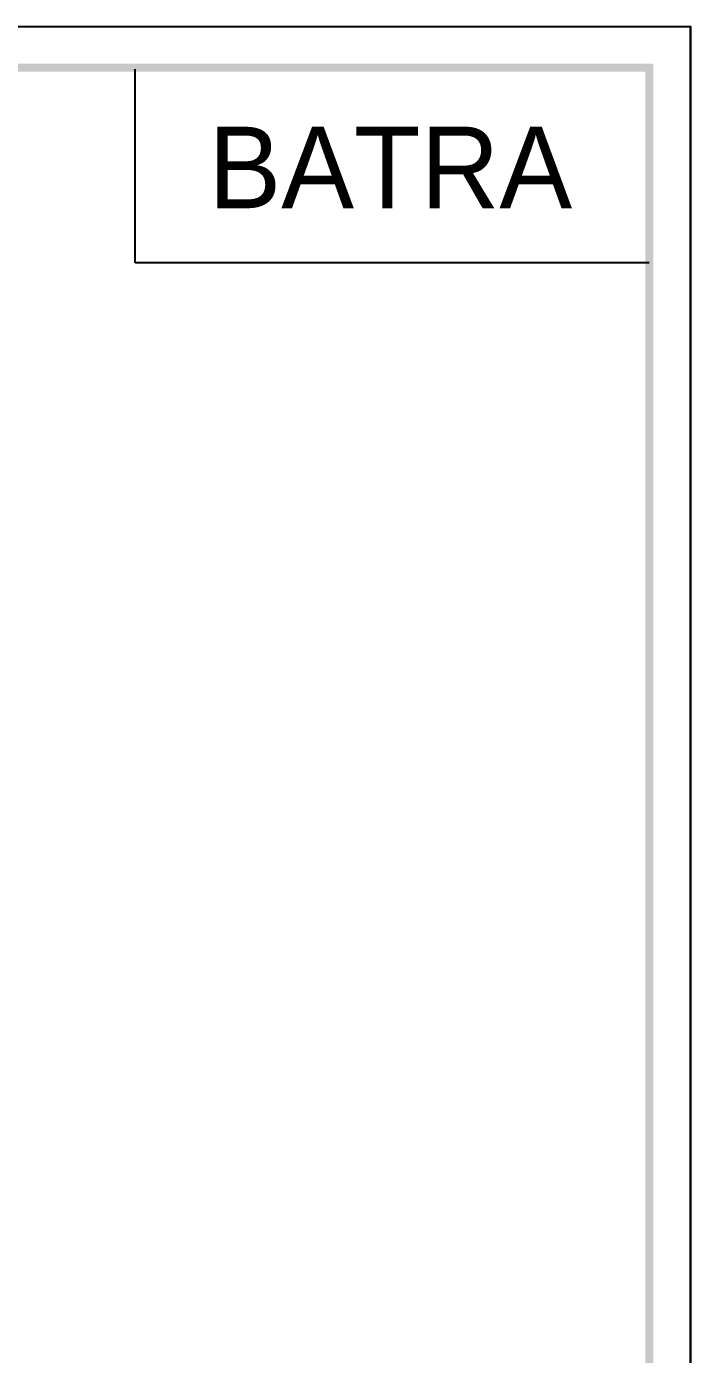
# Model space of a CAD drawing. Extents: x 16296660632 to 16296672714, y -37409619871 to -37409617455.
# Drawn here: x 16296672518.7 to 16296672714, y -37409617846.1 to -37409617455.4 of the extents above; entities that cross this region are included whole.
import ezdxf

# ---------------------------------------------------------------- set-up
doc = ezdxf.new("R2010")
doc.units = 0
doc.header["$LTSCALE"] = 10
doc.header["$MEASUREMENT"] = 0
doc.layers.get('0').update_dxf_attribs({"linetype": 'CONTINUOUS'})
doc.styles.add('Daelim Dimension', font='')
doc.styles.get('Daelim Dimension').set_extended_font_data('나눔고딕')

msp = doc.modelspace()

# ---------------------------------------------------------------- linework, layer by layer
at = {"color": 5, "ltscale": 0.5}
msp.add_line((16296672550.60157, -37409617524.892281), (16296672550.60157, -37409617467.891647), dxfattribs=at)
at = {"color": 5, "ltscale": 40}
msp.add_line((16296672701.939739, -37409617524.892281), (16296672550.60157, -37409617524.892281), dxfattribs=at)
at = {"color": 2}
msp.add_lwpolyline([(16296671793.750851, -37409617455.355309), (16296672714.038799, -37409617455.355309), (16296672714.038799, -37409618103.587517), (16296671793.750851, -37409618103.587517)], close=True, dxfattribs=at)
at = {"ltscale": 0.5}
msp.add_lwpolyline([(16296671793.750851, -37409617455.355309), (16296672714.038799, -37409617455.355309), (16296672714.038799, -37409618103.587517), (16296671793.750851, -37409618103.587517)], close=True, dxfattribs=at)
at = {"color": 2}
msp.add_lwpolyline([(16296672714.038799, -37409618103.587517), (16296672714.038799, -37409617455.355309)], dxfattribs=at)
at = {"color": 5, "ltscale": 40}
for points in [[(16296671805.849911, -37409617466.275307), (16296671805.849911, -37409617468.633438), (16296672701.939739, -37409617466.275307), (16296672701.939739, -37409617468.633438)], [(16296672703.118799, -37409617466.275307), (16296672700.76067, -37409617466.275307), (16296672703.118799, -37409618081.747543), (16296672700.76067, -37409618079.389397)], [(16296672703.118799, -37409617466.275307), (16296672700.76067, -37409617466.275307), (16296672703.118799, -37409618081.747543), (16296672700.76067, -37409618079.389397)]]:
    msp.add_trace(points, dxfattribs=at)

# ---------------------------------------------------------------- texts
at = {"ltscale": 0.5, "insert": (16296672572.21484, -37409617484.809288), "char_height": 24, "width": 44.08444824, "attachment_point": 1, "style": 'Daelim Dimension'}
msp.add_mtext('BATRA', dxfattribs=at)

doc.saveas('drawing.dxf')
